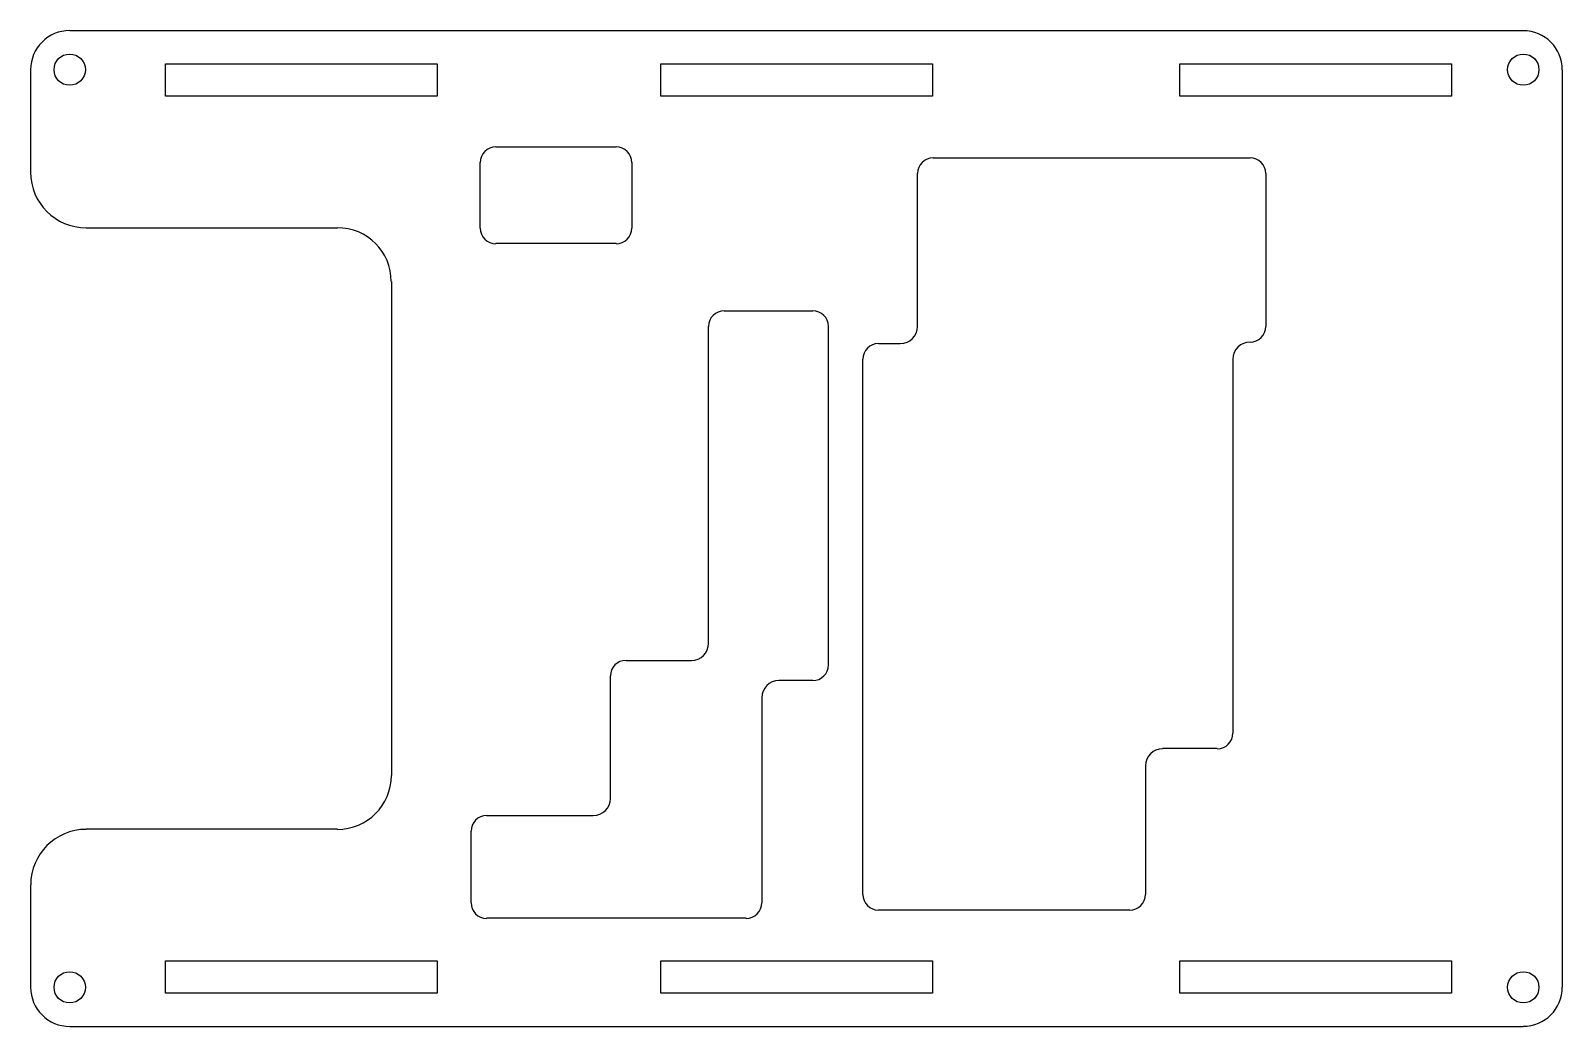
# Model space of a CAD drawing. Header units: millimetres. Extents: x -70 to 70, y -46 to 46.
import ezdxf

# ---------------------------------------------------------------- set-up
doc = ezdxf.new("R2010")
doc.units = ezdxf.units.MM
doc.layers.add('CUTOUTS', color=1, linetype='CONTINUOUS')
doc.layers.add('PERIMETER', color=5, linetype='CONTINUOUS')

msp = doc.modelspace()

# ---------------------------------------------------------------- linework, layer by layer
at = {"layer": 'CUTOUTS'}
for p, q in [((-57.72, 39.57), (-57.72, 42.52)), ((-57.72, 42.52), (-32.87, 42.52)), ((-32.87, 42.52), (-32.87, 39.57)), ((-12.42, 39.57), (-12.42, 42.52)), ((-12.42, 42.52), (12.43, 42.52)), ((12.43, 42.52), (12.43, 39.57)), ((35.08, 42.52), (59.93, 42.52)), ((35.08, 39.57), (35.08, 42.52)), ((59.93, 42.52), (59.93, 39.57)), ((-32.87, 39.57), (-57.72, 39.57)), ((12.43, 39.57), (-12.42, 39.57)), ((59.93, 39.57), (35.08, 39.57)), ((-27.5, 34.93), (-16.5, 34.93)), ((12.5, 33.93), (41.5, 33.93)), ((-28.93, 27.5), (-28.93, 33.5)), ((-15.08, 33.5), (-15.08, 27.5)), ((11.08, 18.5), (11.08, 32.5)), ((42.93, 32.5), (42.93, 18.5)), ((-16.5, 26.08), (-27.5, 26.08)), ((-6.61, 19.93), (1.49, 19.93)), ((-8.04, -10.5), (-8.04, 18.5)), ((2.91, 18.5), (2.91, -12.49)), ((7.5, 16.93), (9.5, 16.93)), ((6.07, -33.5), (6.07, 15.5)), ((39.93, 15.5), (39.93, -18.73)), ((-15.6, -12.08), (-9.61, -12.08)), ((-17.02, -24.71), (-17.02, -13.5)), ((1.49, -13.91), (-1.61, -13.91)), ((-3.18, -15.49), (-3.18, -34.26)), ((38.5, -20.15), (33.5, -20.15)), ((31.93, -21.73), (31.93, -33.5)), ((-28.35, -26.28), (-18.6, -26.28)), ((-29.77, -34.26), (-29.77, -27.71)), ((30.5, -34.93), (7.5, -34.93)), ((-4.61, -35.68), (-28.35, -35.68)), ((-57.72, -39.58), (-32.87, -39.58)), ((-57.72, -42.53), (-57.72, -39.58)), ((-32.87, -39.58), (-32.87, -42.53)), ((-12.42, -42.53), (-12.42, -39.58)), ((-12.42, -39.58), (12.43, -39.58)), ((12.43, -39.58), (12.43, -42.53)), ((35.08, -42.53), (35.08, -39.58)), ((35.08, -39.58), (59.93, -39.58)), ((59.93, -39.58), (59.93, -42.53)), ((-32.87, -42.53), (-57.72, -42.53)), ((12.43, -42.53), (-12.42, -42.53)), ((59.93, -42.53), (35.08, -42.53))]:
    msp.add_line(p, q, dxfattribs=at)
for centre in [(-66.5, 42), (66.5, 42), (-66.5, -42), (66.5, -42)]:
    msp.add_circle(centre, 1.43, dxfattribs=at)
for centre, radius, start, end in [((-27.5, 33.5), 1.43, 90, 180), ((-16.5, 33.5), 1.43, 0, 90), ((12.5, 32.5), 1.43, 90, 180), ((41.5, 32.5), 1.43, 0, 90), ((-27.5, 27.5), 1.43, 180, 270), ((-16.5, 27.5), 1.43, -90, 0), ((-6.61, 18.5), 1.43, 90, 180), ((1.49, 18.5), 1.43, 0, 90), ((9.5, 18.5), 1.58, -90, 0), ((41.5, 18.5), 1.43, -90, 0), ((7.5, 15.5), 1.43, 90, 180), ((41.5, 15.5), 1.57, 90, 180), ((-9.61, -10.5), 1.57, 270, 360), ((-15.6, -13.5), 1.43, 90, 180), ((1.49, -12.49), 1.43, -90, 0), ((-1.61, -15.49), 1.57, 90, 180), ((38.5, -18.73), 1.43, -90, 0), ((33.5, -21.73), 1.57, 90, 180), ((-18.6, -24.71), 1.57, -90, 0), ((-28.35, -27.71), 1.43, 90, 180), ((7.5, -33.5), 1.43, 180, 270), ((30.5, -33.5), 1.43, -90, 0), ((-28.35, -34.26), 1.43, 180, 270), ((-4.61, -34.26), 1.43, -90, 0)]:
    msp.add_arc(centre, radius, start, end, dxfattribs=at)
at = {"layer": 'PERIMETER'}
for p, q in [((66.5, 45.57), (-66.5, 45.57)), ((-70.08, 42), (-70.08, 32.61)), ((70.08, -42), (70.08, 42)), ((-65, 27.53), (-42, 27.53)), ((-37.07, 22.61), (-37.07, -22.61)), ((-42, -27.53), (-65, -27.53)), ((-70.08, -32.61), (-70.08, -42)), ((-66.5, -45.58), (66.5, -45.58))]:
    msp.add_line(p, q, dxfattribs=at)
for centre, radius, start, end in [((-66.5, 42), 3.58, 90, 180), ((66.5, 42), 3.57, 0, 90), ((-65, 32.61), 5.08, 180, 270), ((-42, 22.61), 4.92, 0, 90), ((-42, -22.61), 4.93, -90, 0), ((-65, -32.61), 5.07, 90, 180), ((-66.5, -42), 3.58, 180, 270), ((66.5, -42), 3.57, -90, 0)]:
    msp.add_arc(centre, radius, start, end, dxfattribs=at)

doc.saveas('drawing.dxf')
